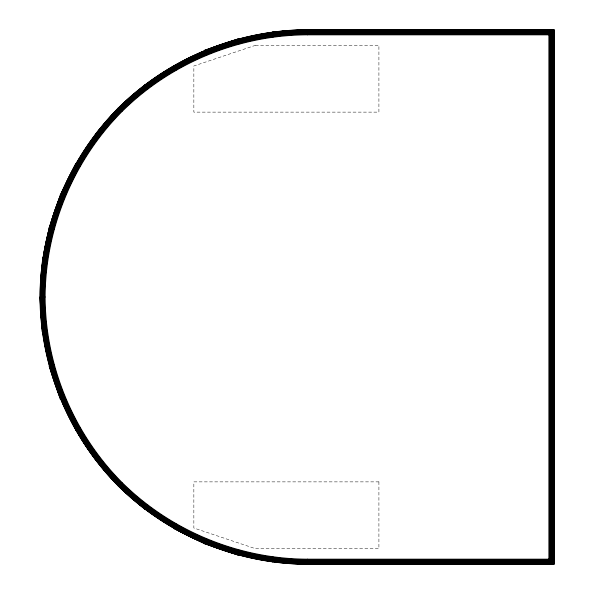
<?xml version="1.0" encoding="UTF-8"?>
<svg xmlns="http://www.w3.org/2000/svg" width="594" height="594" viewBox="0 0 594 594"><rect width="100%" height="100%" fill="white"/><g stroke="black" fill="none" stroke-linecap="round" stroke-linejoin="round"><path stroke-width="0.45" stroke-dasharray="2.97 2.23" d="M255.539 45.3L193.852 65.986L193.852 112.125L378.913 112.125L378.913 45.3L255.539 45.3M378.913 481.875L193.852 481.875L193.852 528.014L255.539 548.7L378.913 548.7L378.913 481.875"/><path stroke-width="0.89" d="M307.284 564.3L554.016 564.3L554.016 29.7L307.284 29.7C237.132 29.96 168.057 58.568 118.273 107.989C68.852 157.781 40.244 226.849 39.984 297C40.244 367.151 68.852 436.219 118.273 486.011C168.057 535.432 237.132 564.04 307.284 564.3L307.447 559.162L551.447 559.162M307.447 559.162C238.595 558.924 170.782 530.88 121.911 482.365C73.448 433.538 45.389 365.8 45.129 297C45.389 228.2 73.448 160.462 121.911 111.635C170.782 63.12 238.595 35.076 307.447 34.838L548.878 34.838L554.016 29.7L553.972 564.255L548.878 559.162M272.394 562.013L273.062 556.905M42.308 262.117L49.131 227.829L60.365 194.728L75.832 163.372L80.257 165.926M238.097 555.19L239.434 550.215M204.989 543.956L206.964 539.196M176.21 524.027L173.634 528.489L205.004 543.911L238.112 555.152M144.557 509.065L147.698 504.974M118.303 108.019L95.255 134.303L99.302 137.414M118.273 486.011L121.911 482.365M95.218 459.719L99.302 456.586M75.794 430.65L80.257 428.074M65.088 397.319L60.328 399.294L49.131 366.171L54.061 364.85M205.004 50.089L238.112 38.848M42.271 331.89L47.371 331.214M45.129 297L39.984 297L42.308 331.883M548.878 559.83L307.425 559.83C238.402 559.593 170.426 531.474 121.436 482.84C72.847 433.887 44.721 365.978 44.461 297C44.721 228.022 72.847 160.113 121.436 111.16C170.426 62.526 238.402 34.407 307.425 34.17L549.547 34.17L549.547 559.162M548.878 561.13L307.388 561.13C238.038 560.877 169.743 532.618 120.523 483.761C71.688 434.563 43.421 366.312 43.162 297C43.421 227.688 71.688 159.437 120.523 110.239C169.743 61.382 238.038 33.123 307.388 32.87L550.846 32.87L550.846 561.13L548.997 561.13M42.271 262.11L47.371 262.786M49.087 227.821L54.061 229.15M60.328 194.706L65.088 196.681M118.303 485.981L144.587 509.028M118.273 107.989L121.911 111.635M144.557 84.935L147.698 89.026M173.634 65.511L176.21 69.973M204.989 50.045L206.964 54.804M238.097 38.81L239.434 43.785M273.062 37.095L272.394 31.987L307.284 29.745L307.447 34.838M548.878 34.838L548.878 561.731M42.441 262.132C31.801 343.31 60.536 427.955 118.392 485.885C168.154 535.276 237.177 563.862 307.284 564.122L553.846 564.122L553.846 29.878L307.284 29.878C237.177 30.138 168.154 58.724 118.392 108.115C77.383 149.681 50.453 204.299 42.441 262.132M42.657 262.162C32.024 343.273 60.736 427.851 118.548 485.736C168.265 535.083 237.244 563.647 307.291 563.906L553.63 563.906L553.63 30.094L307.291 30.094C237.244 30.353 168.265 58.917 118.548 108.264C77.569 149.799 50.661 204.373 42.657 262.162M42.954 262.199C32.336 343.221 61.011 427.702 118.755 485.521C168.421 534.815 237.325 563.35 307.306 563.609L553.333 563.609L553.333 30.391L307.306 30.391C237.325 30.65 168.421 59.185 118.755 108.479C77.829 149.963 50.943 204.477 42.954 262.199M43.325 262.251C32.722 343.161 61.36 427.524 119.023 485.253C168.622 534.489 237.437 562.978 307.313 563.238L552.955 563.238L552.955 30.762L307.313 30.762C237.437 31.022 168.622 59.511 119.023 108.747C78.148 150.171 51.307 204.603 43.325 262.251M43.763 262.31C33.182 343.08 61.769 427.301 119.335 484.942C168.859 534.095 237.563 562.54 307.328 562.793L552.517 562.793L552.517 31.207L307.328 31.207C237.563 31.46 168.859 59.905 119.335 109.058C78.534 150.416 51.73 204.759 43.763 262.31M44.268 262.37C33.702 342.99 62.236 427.056 119.698 484.585C169.127 533.65 237.704 562.035 307.343 562.288L552.012 562.288L552.012 31.712L307.343 31.712C237.704 31.965 169.127 60.35 119.698 109.415C78.972 150.69 52.22 204.937 44.268 262.37M44.825 262.444C34.281 342.894 62.756 426.782 120.092 484.192C169.424 533.152 237.86 561.479 307.365 561.731L551.447 561.731L551.447 32.269L307.365 32.269C237.86 32.522 169.424 60.848 120.092 109.808C79.455 151.002 52.762 205.13 44.825 262.444M46.05 262.607C35.558 342.679 63.9 426.173 120.968 483.308C170.077 532.061 238.216 560.246 307.402 560.491L550.207 560.491L550.207 33.509L307.402 33.509C238.216 33.754 170.077 61.939 120.968 110.692C80.524 151.685 53.95 205.561 46.05 262.607"/></g></svg>
